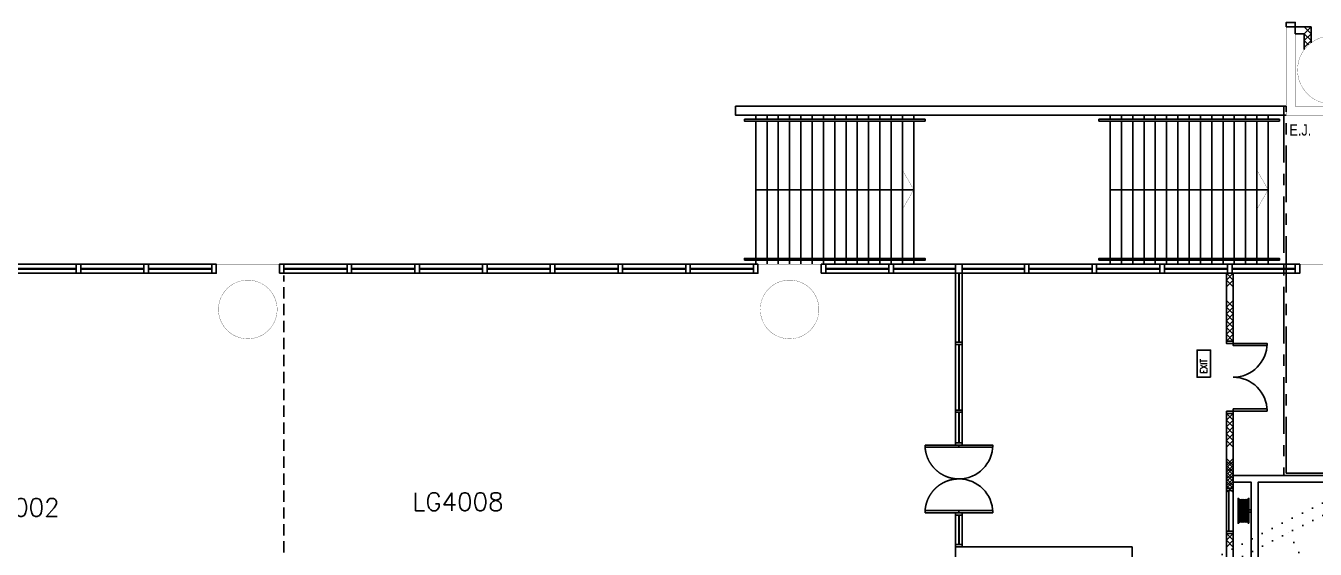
# Model space of a CAD drawing. Extents: x -163002 to 22103, y -98847 to 51643.
# Drawn here: x -58917 to -30358, y -27805 to -16224 of the extents above; entities that cross this region are included whole.
import ezdxf

# ---------------------------------------------------------------- set-up
doc = ezdxf.new("R2010")
doc.units = 0
doc.header["$LTSCALE"] = 1000
doc.header["$MEASUREMENT"] = 0
for name, pattern in [('s1108a$0$HIDDEN', [0.375, 0.25, -0.125]), ('s4108a$0$CENTER', [2, 1.25, -0.25, 0.25, -0.25]), ('s4108a$0$DOT', [0.25, 0, -0.25])]:
    doc.linetypes.add(name, pattern=pattern)
doc.layers.get('0').update_dxf_attribs({"linetype": 'CONTINUOUS'})
for name, color, linetype in [('s1108a$0$20', 1, 'CONTINUOUS'), ('s1108a$0$22', 7, 'CONTINUOUS'), ('s1108a$0$23', 7, 'CONTINUOUS'), ('s1108a$0$25', 7, 'CONTINUOUS'), ('s1108a$0$30', 7, 'CONTINUOUS'), ('s1108a$0$56', 7, 'CONTINUOUS'), ('s1108a$0$6', 7, 'CONTINUOUS'), ('s1108a$0$N-DRY-WALL', 7, 'CONTINUOUS'), ('s1108a$0$ROOM-NO', 4, 'CONTINUOUS'), ('S2108a$0$20', 7, 'CONTINUOUS'), ('S2108a$0$22', 7, 'CONTINUOUS'), ('S2108a$0$23', 7, 'CONTINUOUS'), ('S2108a$0$6', 7, 'CONTINUOUS'), ('s4108a$0$20', 7, 'CONTINUOUS'), ('s4108a$0$22', 7, 'CONTINUOUS'), ('s4108a$0$30', 14, 'CONTINUOUS'), ('s4108a$0$4', 7, 'CONTINUOUS'), ('s4108a$0$56', 7, 'CONTINUOUS'), ('s4108a$0$7', 7, 'CONTINUOUS')]:
    doc.layers.add(name, color=color, linetype=linetype)
doc.styles.add('s1108a$0$STANDARD', font='SIMPLEX')
doc.styles.add('s4108a$0$STANDARD', font='txt')

# ---------------------------------------------------------------- blocks, each defined once
blk = doc.blocks.new('s1108a$0$D1600D')
at = {"layer": 's1108a$0$30', "color": 14, "linetype": 'Continuous'}
for points in [[(0.05, 0.075), (0.1, 0.075), (0.1, 0.825), (0.05, 0.825)], [(1.5, 0.075), (1.55, 0.075), (1.55, 0.825), (1.5, 0.825)], [(0, 0), (0.05, 0), (0.05, 0.15), (0, 0.15)], [(1.6, 0), (1.55, 0), (1.55, 0.15), (1.6, 0.15)]]:
    blk.add_lwpolyline(points, close=True, dxfattribs=at)
at = {"layer": 's1108a$0$30', "color": 14, "linetype": 's1108a$0$HIDDEN'}
for points in [[(0.05, -0.675), (0.1, -0.675), (0.1, 0.075), (0.05, 0.075)], [(1.5, -0.675), (1.55, -0.675), (1.55, 0.075), (1.5, 0.075)]]:
    blk.add_lwpolyline(points, close=True, dxfattribs=at)
at = {"layer": 's1108a$0$30', "color": 14, "linetype": 'Continuous'}
for centre, start, end in [((0.05, 0.075), 0, 90), ((1.550003, 0.075), 90, 180)]:
    blk.add_arc(centre, 0.750001, start, end, dxfattribs=at)
at = {"layer": 's1108a$0$30', "color": 14, "linetype": 's1108a$0$HIDDEN'}
for centre, start, end in [((0.05, 0.075), 270, 0), ((1.550003, 0.075), 179.999997, 269.999997)]:
    blk.add_arc(centre, 0.750001, start, end, dxfattribs=at)
blk = doc.blocks.new('s1108a$0$D1600B')
at = {"layer": 's1108a$0$30', "color": 14, "linetype": 'Continuous'}
for points in [[(0.05, 0.15), (0.1, 0.15), (0.1, 0.9), (0.05, 0.9)], [(1.5, 0.15), (1.55, 0.15), (1.55, 0.9), (1.5, 0.9)], [(0, 0), (0.05, 0), (0.05, 0.15), (0, 0.15)], [(1.55, 0), (1.6, 0), (1.6, 0.15), (1.55, 0.15)]]:
    blk.add_lwpolyline(points, close=True, dxfattribs=at)
for centre, start, end in [((0.05, 0.150001), 0, 90), ((1.55001, 0.150001), 90, 180)]:
    blk.add_arc(centre, 0.750005, start, end, dxfattribs=at)
blk = doc.blocks.new('s1108a$0$HAT15')
at = {"layer": 's1108a$0$22', "color": 14, "linetype": 'Continuous'}
for p, q in [((0, 0), (0.15, 0.15)), ((0, 0.15), (0.15, 0))]:
    blk.add_line(p, q, dxfattribs=at)
blk = doc.blocks.new('s1108a$0$EXIT')
at = {"layer": 's1108a$0$56', "color": 1, "linetype": 'Continuous'}
blk.add_lwpolyline([(0, 0), (0.6, 0), (0.6, 0.3), (0, 0.3)], close=True, dxfattribs=at)
at = {"layer": 's1108a$0$56', "color": 1, "linetype": 'Continuous', "style": 's1108a$0$STANDARD', "width": 0.8}
blk.add_text('EXIT', height=0.15, dxfattribs=at).set_placement((0.0816, 0.0747))
blk = doc.blocks.new('s1108a')
at = {"layer": 's1108a$0$20', "color": 8, "linetype": 's1108a$0$HIDDEN'}
blk.add_line((-53200, -33504), (-53200, -21750), dxfattribs=at)
at = {"layer": 's1108a$0$20', "color": 14, "linetype": 'Continuous'}
for p, q in [((-32325, -24800), (-32325, -28000)), ((-32325, -24800), (-32175, -24800)), ((-32175, -24800), (-32175, -27800))]:
    blk.add_line(p, q, dxfattribs=at)
at = {"layer": 's1108a$0$20', "color": 14, "linetype": 'Continuous', "const_width": 5}
for points in [[(-54700, -21700), (-53300, -21700), (-53300, -21500), (-54700, -21500)], [(-42700, -21700), (-41300, -21700), (-41300, -21500), (-42700, -21500)], [(-30700, -21500), (-30138, -21500), (-30048, -21700), (-30700, -21700)]]:
    blk.add_lwpolyline(points, close=True, dxfattribs=at)
at = {"layer": 's1108a$0$20', "color": 14, "linetype": 'Continuous'}
for points in [[(-38325, -21700), (-38255, -21700), (-38255, -23225), (-38325, -23225)], [(-38245, -21700), (-38175, -21700), (-38175, -23225), (-38245, -23225)], [(-32325, -23200), (-32175, -23200), (-32175, -21700), (-32325, -21700)], [(-38325, -23275), (-38175, -23275), (-38175, -23225), (-38325, -23225)], [(-38325, -23275), (-38255, -23275), (-38255, -24725), (-38325, -24725)], [(-38245, -23275), (-38175, -23275), (-38175, -24725), (-38245, -24725)], [(-38325, -24775), (-38175, -24775), (-38175, -24725), (-38325, -24725)], [(-38325, -24775), (-38255, -24775), (-38255, -25450), (-38325, -25450)], [(-38245, -24775), (-38175, -24775), (-38175, -25450), (-38245, -25450)], [(-38325, -27700), (-38255, -27700), (-38255, -27050), (-38325, -27050)], [(-38245, -27700), (-38175, -27700), (-38175, -27050), (-38245, -27050)], [(-38325, -27750), (-38175, -27750), (-38175, -27700), (-38325, -27700)]]:
    blk.add_lwpolyline(points, close=True, dxfattribs=at)
at = {"layer": 's1108a$0$23', "color": 14, "linetype": 'Continuous'}
for points in [[(-59200, -21595), (-57800, -21595), (-57800, -21500), (-59200, -21500)], [(-59200, -21700), (-57800, -21700), (-57800, -21605), (-59200, -21605)], [(-57800, -21700), (-57700, -21700), (-57700, -21500), (-57800, -21500)], [(-57700, -21595), (-56300, -21595), (-56300, -21500), (-57700, -21500)], [(-57700, -21700), (-56300, -21700), (-56300, -21605), (-57700, -21605)], [(-56300, -21700), (-56200, -21700), (-56200, -21500), (-56300, -21500)], [(-56200, -21595), (-54800, -21595), (-54800, -21500), (-56200, -21500)], [(-56200, -21700), (-54800, -21700), (-54800, -21605), (-56200, -21605)], [(-54800, -21700), (-54700, -21700), (-54700, -21500), (-54800, -21500)], [(-53300, -21700), (-53200, -21700), (-53200, -21500), (-53300, -21500)], [(-53200, -21595), (-51800, -21595), (-51800, -21500), (-53200, -21500)], [(-53200, -21700), (-51800, -21700), (-51800, -21605), (-53200, -21605)], [(-51800, -21700), (-51700, -21700), (-51700, -21500), (-51800, -21500)], [(-51700, -21595), (-50300, -21595), (-50300, -21500), (-51700, -21500)], [(-51700, -21700), (-50300, -21700), (-50300, -21605), (-51700, -21605)], [(-50300, -21700), (-50200, -21700), (-50200, -21500), (-50300, -21500)], [(-50200, -21595), (-48800, -21595), (-48800, -21500), (-50200, -21500)], [(-50200, -21700), (-48800, -21700), (-48800, -21605), (-50200, -21605)], [(-48800, -21700), (-48700, -21700), (-48700, -21500), (-48800, -21500)], [(-48700, -21595), (-47300, -21595), (-47300, -21500), (-48700, -21500)], [(-48700, -21700), (-47300, -21700), (-47300, -21605), (-48700, -21605)], [(-47300, -21700), (-47200, -21700), (-47200, -21500), (-47300, -21500)], [(-47200, -21595), (-45800, -21595), (-45800, -21500), (-47200, -21500)], [(-47200, -21700), (-45800, -21700), (-45800, -21605), (-47200, -21605)], [(-45800, -21700), (-45700, -21700), (-45700, -21500), (-45800, -21500)], [(-45700, -21595), (-44300, -21595), (-44300, -21500), (-45700, -21500)], [(-45700, -21700), (-44300, -21700), (-44300, -21605), (-45700, -21605)], [(-44300, -21700), (-44200, -21700), (-44200, -21500), (-44300, -21500)], [(-44200, -21595), (-42800, -21595), (-42800, -21500), (-44200, -21500)], [(-44200, -21700), (-42800, -21700), (-42800, -21605), (-44200, -21605)], [(-42800, -21700), (-42700, -21700), (-42700, -21500), (-42800, -21500)], [(-41300, -21700), (-41200, -21700), (-41200, -21500), (-41300, -21500)], [(-41200, -21595), (-39800, -21595), (-39800, -21500), (-41200, -21500)], [(-41200, -21700), (-39800, -21700), (-39800, -21605), (-41200, -21605)], [(-39800, -21700), (-39700, -21700), (-39700, -21500), (-39800, -21500)], [(-39700, -21595), (-38325, -21595), (-38325, -21500), (-39700, -21500)], [(-39700, -21700), (-38325, -21700), (-38325, -21605), (-39700, -21605)], [(-38325, -21700), (-38175, -21700), (-38175, -21500), (-38325, -21500)], [(-38175, -21595), (-36800, -21595), (-36800, -21500), (-38175, -21500)], [(-38175, -21700), (-36800, -21700), (-36800, -21605), (-38175, -21605)], [(-36800, -21700), (-36700, -21700), (-36700, -21500), (-36800, -21500)], [(-36700, -21595), (-35300, -21595), (-35300, -21500), (-36700, -21500)], [(-36700, -21700), (-35300, -21700), (-35300, -21605), (-36700, -21605)], [(-35300, -21700), (-35200, -21700), (-35200, -21500), (-35300, -21500)], [(-35200, -21595), (-33800, -21595), (-33800, -21500), (-35200, -21500)], [(-35200, -21700), (-33800, -21700), (-33800, -21605), (-35200, -21605)], [(-33800, -21700), (-33700, -21700), (-33700, -21500), (-33800, -21500)], [(-33700, -21595), (-32300, -21595), (-32300, -21500), (-33700, -21500)], [(-33700, -21700), (-32300, -21700), (-32300, -21605), (-33700, -21605)], [(-32300, -21700), (-32200, -21700), (-32200, -21500), (-32300, -21500)], [(-32200, -21595), (-30800, -21595), (-30800, -21500), (-32200, -21500)], [(-32200, -21700), (-30800, -21700), (-30800, -21605), (-32200, -21605)], [(-30800, -21700), (-30700, -21700), (-30700, -21500), (-30800, -21500)]]:
    blk.add_lwpolyline(points, close=True, dxfattribs=at)
at = {"layer": 's1108a$0$25', "color": 10, "linetype": 'Continuous'}
for p, q in [((-42750, -18290), (-42750, -18200)), ((-42500, -18290), (-42500, -18200)), ((-42250, -18290), (-42250, -18200)), ((-42000, -18290), (-42000, -18200)), ((-41750, -18290), (-41750, -18200)), ((-41500, -18290), (-41500, -18200)), ((-41250, -18290), (-41250, -18200)), ((-41000, -18290), (-41000, -18200)), ((-40750, -18290), (-40750, -18200)), ((-40500, -18290), (-40500, -18200)), ((-40250, -18290), (-40250, -18200)), ((-40000, -18290), (-40000, -18200)), ((-39750, -18290), (-39750, -18200)), ((-39500, -18290), (-39500, -18200)), ((-39250, -18290), (-39250, -18200)), ((-34900, -18290), (-34900, -18200)), ((-34650, -18290), (-34650, -18200)), ((-34400, -18290), (-34400, -18200)), ((-34150, -18290), (-34150, -18200)), ((-33900, -18290), (-33900, -18200)), ((-33650, -18290), (-33650, -18200)), ((-33400, -18290), (-33400, -18200)), ((-33150, -18290), (-33150, -18200)), ((-32900, -18290), (-32900, -18200)), ((-32650, -18290), (-32650, -18200)), ((-32400, -18290), (-32400, -18200)), ((-32150, -18290), (-32150, -18200)), ((-31900, -18290), (-31900, -18200)), ((-31650, -18290), (-31650, -18200)), ((-31400, -18290), (-31400, -18200)), ((-42750, -21370), (-42750, -18330)), ((-42500, -21370), (-42500, -18330)), ((-42250, -21370), (-42250, -18330)), ((-42000, -21370), (-42000, -18330)), ((-41750, -21370), (-41750, -18330)), ((-41500, -21370), (-41500, -18330)), ((-41250, -21370), (-41250, -18330)), ((-41000, -21370), (-41000, -18330)), ((-40750, -21370), (-40750, -18330)), ((-40500, -21370), (-40500, -18330)), ((-40250, -21370), (-40250, -18330)), ((-40000, -21370), (-40000, -18330)), ((-39750, -21370), (-39750, -18330)), ((-39500, -21370), (-39500, -18330)), ((-39250, -21370), (-39250, -18330)), ((-34900, -21370), (-34900, -18330)), ((-34650, -21370), (-34650, -18330)), ((-34400, -21370), (-34400, -18330)), ((-34150, -21370), (-34150, -18330)), ((-33900, -21370), (-33900, -18330)), ((-33650, -21370), (-33650, -18330)), ((-33400, -21370), (-33400, -18330)), ((-33150, -21370), (-33150, -18330)), ((-32900, -21370), (-32900, -18330)), ((-32650, -21370), (-32650, -18330)), ((-32400, -21370), (-32400, -18330)), ((-32150, -21370), (-32150, -18330)), ((-31900, -21370), (-31900, -18330)), ((-31650, -21370), (-31650, -18330)), ((-31400, -21370), (-31400, -18330)), ((-42750, -19850), (-39250, -19850)), ((-34900, -19850), (-31400, -19850)), ((-42750, -21410), (-42750, -21500)), ((-42500, -21410), (-42500, -21500)), ((-42250, -21410), (-42250, -21500)), ((-42000, -21410), (-42000, -21500)), ((-41750, -21410), (-41750, -21500)), ((-41500, -21410), (-41500, -21500)), ((-41250, -21410), (-41250, -21500)), ((-41000, -21410), (-41000, -21500)), ((-40750, -21410), (-40750, -21500)), ((-40500, -21410), (-40500, -21500)), ((-40250, -21410), (-40250, -21500)), ((-40000, -21410), (-40000, -21500)), ((-39750, -21410), (-39750, -21500)), ((-39500, -21410), (-39500, -21500)), ((-39250, -21410), (-39250, -21500)), ((-34900, -21410), (-34900, -21500)), ((-34650, -21410), (-34650, -21500)), ((-34400, -21410), (-34400, -21500)), ((-34150, -21410), (-34150, -21500)), ((-33900, -21410), (-33900, -21500)), ((-33650, -21410), (-33650, -21500)), ((-33400, -21410), (-33400, -21500)), ((-33150, -21410), (-33150, -21500)), ((-32900, -21410), (-32900, -21500)), ((-32650, -21410), (-32650, -21500)), ((-32400, -21410), (-32400, -21500)), ((-32150, -21410), (-32150, -21500)), ((-31900, -21410), (-31900, -21500)), ((-31650, -21410), (-31650, -21500)), ((-31400, -21410), (-31400, -21500))]:
    blk.add_line(p, q, dxfattribs=at)
for points in [[(-43000, -18290), (-39000, -18290), (-39000, -18330), (-43000, -18330)], [(-35150, -18290), (-31150, -18290), (-31150, -18330), (-35150, -18330)], [(-43000, -21410), (-39000, -21410), (-39000, -21370), (-43000, -21370)], [(-35150, -21410), (-31150, -21410), (-31150, -21370), (-35150, -21370)]]:
    blk.add_lwpolyline(points, close=True, dxfattribs=at)
at = {"layer": 's1108a$0$25', "color": 10, "linetype": 'Continuous', "const_width": 5}
for points in [[(-39250, -19850), (-39500, -19417)], [(-39500, -19417), (-39250, -19850)], [(-31400, -19850), (-31650, -19417)], [(-31650, -19417), (-31400, -19850)], [(-39250, -19850), (-39500, -20283)], [(-31400, -19850), (-31650, -20283)]]:
    blk.add_lwpolyline(points, dxfattribs=at)
at = {"layer": 's1108a$0$6', "color": 14, "linetype": 'Continuous', "const_width": 5}
for points in [[(-53350, -22500, 1), (-54650, -22500, 1)], [(-41350, -22500, 1), (-42650, -22500, 1)]]:
    blk.add_lwpolyline(points, format="xyb", close=True, dxfattribs=at)
at = {"layer": 's1108a$0$N-DRY-WALL'}
for p, q in [((-38325, -27750), (-38325, -29644)), ((-38325, -27750), (-38325, -29694)), ((-38325, -27750), (-34413, -27750)), ((-34413, -29267), (-34413, -27750))]:
    blk.add_line(p, q, dxfattribs=at)
at = {"xscale": 999.9979999999999, "yscale": 999.9979999999999, "zscale": 1000}
for p in [(-32325, -21850), (-32325, -22000), (-32325, -22450), (-32325, -22600), (-32325, -22750), (-32325, -22900), (-32325, -23050), (-32325, -23200), (-32325, -24950), (-32325, -25100), (-32325, -25250), (-32325, -25400), (-32325, -25550), (-32325, -25950), (-32325, -26100), (-32325, -26250), (-32325, -26400), (-32325, -26550)]:
    blk.add_blockref('s1108a$0$HAT15', p, dxfattribs=at)
for name, p, rotation in [('s1108a$0$EXIT', (-32675, -24000), 90), ('s1108a$0$D1600B', (-32325, -23200), 270), ('s1108a$0$D1600D', (-38325, -25450), 270)]:
    blk.add_blockref(name, p, dxfattribs=dict(at, rotation=rotation))
at = {"layer": 's1108a$0$ROOM-NO', "style": 's1108a$0$STANDARD'}
for s, p in [('LG4008', (-50358, -26956)), ('LG4002', (-60191, -27081))]:
    blk.add_text(s, height=400, dxfattribs=at).set_placement(p)
blk = doc.blocks.new('S2108a')
at = {"layer": 'S2108a$0$20', "color": 14, "linetype": 'Continuous', "const_width": 5}
blk.add_lwpolyline([(-29999.9, -17999.9), (-30799.9, -17999.9), (-30799.9, -16249.9), (-30999.9, -16249.9), (-30999.9, -18199.9), (-29999.9, -18199.9)], dxfattribs=at)
at = {"layer": 'S2108a$0$20', "color": 14, "linetype": 'Continuous'}
blk.add_lwpolyline([(-30599.9, -16749.9), (-30599.9, -16399.9), (-30799.9, -16399.9), (-30799.9, -16249.9), (-30449.9, -16249.9), (-30449.9, -16599.9)], dxfattribs=at)
at = {"layer": 'S2108a$0$22', "color": 14, "linetype": 'Continuous'}
for points in [[(-30599.9, -16249.9), (-30449.9, -16399.9), (-30599.9, -16549.9), (-30504.6, -16645.2)], [(-30449.9, -16249.9), (-30599.9, -16399.9), (-30449.9, -16549.9), (-30599.9, -16699.9)]]:
    blk.add_lwpolyline(points, dxfattribs=at)
at = {"layer": 'S2108a$0$23', "color": 14, "linetype": 'Continuous'}
blk.add_line((-43199.9, -17999.9), (-30999.9, -17999.9), dxfattribs=at)
blk.add_lwpolyline([(-30999.9, -16249.9), (-30799.9, -16249.9), (-30799.9, -16149.9), (-30999.9, -16149.9)], close=True, dxfattribs=at)
blk.add_lwpolyline([(-43199.9, -17999.9), (-43199.9, -18199.9), (-30999.9, -18199.9)], dxfattribs=at)
at = {"layer": 'S2108a$0$6', "color": 14, "linetype": 'Continuous', "const_width": 5}
blk.add_lwpolyline([(-29249.9, -17199.9, 1), (-30749.9, -17199.9, 1)], format="xyb", close=True, dxfattribs=at)
blk = doc.blocks.new('s4108a')
at = {"layer": 's4108a$0$20', "color": 14, "linetype": 'Continuous'}
blk.add_line((-32175, -25900), (-32175, -25952), dxfattribs=at)
for points in [[(-32325, -25850), (-32325, -26457), (-32175, -26457), (-32175, -26325), (-31775, -26325), (-31775, -28894), (-32175, -28145), (-32175, -27457), (-32325, -27457), (-32325, -28183), (-30957, -30743)], [(-28794, -26175), (-32175, -26175), (-32175, -26121)], [(-28761, -26325), (-31625, -26325), (-31625, -29174), (-30754, -30804)]]:
    blk.add_lwpolyline(points, dxfattribs=at)
at = {"layer": 's4108a$0$22', "color": 14, "linetype": 'Continuous'}
for p, q in [((-32325, -26007), (-32174, -25858)), ((-32324, -25857), (-32175, -26008)), ((-32325, -26157), (-32174, -26008)), ((-32325, -26307), (-32174, -26158)), ((-32324, -26007), (-32175, -26158)), ((-32324, -26157), (-32175, -26308)), ((-32325, -26457), (-32174, -26308)), ((-32324, -26307), (-32175, -26458)), ((-32325, -27607), (-32174, -27458)), ((-32325, -27757), (-32174, -27608)), ((-32324, -27457), (-32175, -27608)), ((-32324, -27607), (-32175, -27758))]:
    blk.add_line(p, q, dxfattribs=at)
at = {"layer": 's4108a$0$30', "color": 14, "linetype": 'Continuous'}
blk.add_line((-32275, -26507), (-32275, -27407), dxfattribs=at)
for points in [[(-32325, -26457), (-32325, -27457), (-32175, -27457), (-32175, -26457)], [(-32325, -26507), (-32325, -27407), (-32175, -27407), (-32175, -26507)]]:
    blk.add_lwpolyline(points, close=True, dxfattribs=at)
at = {"layer": 's4108a$0$4', "linetype": 's4108a$0$DOT'}
blk.add_line((-24842, -39480), (-31058, -27215), dxfattribs=at)
for radius, start, end in [(68705, 93.12883, 148.12499), (68455, 93.14026, 148.125), (66955, 93.21069, 148.12497), (65455, 93.28434, 147.27129), (63955, 93.36146, 145.62494), (62455, 93.44229, 145.62494), (60955, 93.52711, 145.62494)]:
    blk.add_arc((0, -88500), radius, start, end, dxfattribs=at)
at = {"layer": 's4108a$0$56', "color": 1, "linetype": 'Continuous'}
for p, q in [((-32020, -27192), (-32020, -26722)), ((-31990, -27192), (-31990, -26722)), ((-31960, -27192), (-31960, -26722)), ((-31930, -27192), (-31930, -26722)), ((-31900, -27192), (-31900, -26722)), ((-31870, -27192), (-31870, -26722))]:
    blk.add_line(p, q, dxfattribs=at)
for points in [[(-32050, -27232), (-32050, -26682), (-32065, -26682), (-32065, -27232)], [(-31825, -27232), (-31825, -26682), (-31840, -26682), (-31840, -27232)], [(-31825, -26982), (-31825, -26932), (-31775, -26932), (-31775, -26982)]]:
    blk.add_lwpolyline(points, close=True, dxfattribs=at)
for centre, start, end in [((-32035, -26722), 0, 180), ((-32005, -26722), 0, 180), ((-31975, -26722), 0, 180), ((-31945, -26722), 0, 180), ((-31915, -26722), 0, 180), ((-31885, -26722), 0, 180), ((-31855, -26722), 0, 180), ((-32035, -27192), 180, 0), ((-32005, -27192), 180, 0), ((-31975, -27192), 180, 0), ((-31945, -27192), 180, 0), ((-31915, -27192), 180, 0), ((-31885, -27192), 180, 0), ((-31855, -27192), 180, 0)]:
    blk.add_arc(centre, 15, start, end, dxfattribs=at)
at = {"layer": 's4108a$0$7', "color": 4, "linetype": 's4108a$0$CENTER'}
for p, q in [((-31050, -18000), (-31050, -26175)), ((-31000, -26125), (-31000, -18000)), ((-31050, -26175), (-28794, -26175)), ((-31000, -26125), (-28805, -26125))]:
    blk.add_line(p, q, dxfattribs=at)
at = {"layer": 's4108a$0$7', "color": 4, "linetype": 's4108a$0$CENTER', "style": 's4108a$0$STANDARD', "width": 0.84}
blk.add_text('E.J.', height=250, dxfattribs=at).set_placement((-30929, -18652))

msp = doc.modelspace()

# ---------------------------------------------------------------- block references
for name in ['S2108a', 's1108a', 's4108a']:
    msp.add_blockref(name, (0, 0))

doc.saveas('drawing.dxf')
